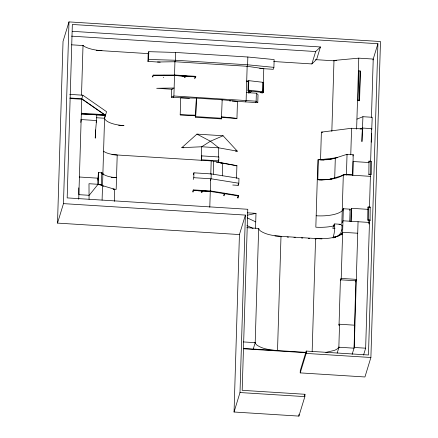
<?xml version="1.0" encoding="UTF-8"?>
<svg xmlns="http://www.w3.org/2000/svg" width="438" height="438" viewBox="0 0 438 438"><rect width="100%" height="100%" fill="white"/><g stroke="black" fill="none" stroke-linecap="round" stroke-linejoin="round"><path stroke-width="0.66" d="M368.008 220.309L368.117 206.971L370.181 207.097L370.072 220.434L368.008 220.309L368.117 206.971M368.867 174.472L368.977 161.135L371.035 161.266L370.986 174.319L370.931 174.603L368.867 174.472L368.922 174.187L370.986 174.319M370.931 174.603L371.035 161.266M352.886 175.244L353.055 161.518L369.245 162.536M369.475 207.694L370.449 174.39M346.42 175.069L347.038 154.307L353.231 154.702L352.634 175.452M347.033 154.849L347.038 154.307L334.583 158.31L329.332 159.47M351.128 221.617L351.364 208.302L368.084 209.353M369.229 220.09L368.977 224.048M96.803 114.696L96.612 120.488A18.15 1.599 -86.4 0 0 95.265 138.145L95.511 129.933M180.193 114.838L180.702 97.8L196.377 98.139L195.671 115.813L180.193 114.838L195.874 115.172M334.741 226.868L334.468 223.895L340.923 224.316L341.914 225.335M57.515 223.101L63.034 41.375L68.985 21.9L380.485 41.528L370.893 357.496L364.942 376.97L300.216 372.891L300.287 370.543L306.239 351.068L368.462 354.988L377.912 43.729L72.341 24.473L67.173 197.899L247.777 209.282L242.181 390.324L304.93 394.277L304.859 396.625L298.902 416.1L234.051 412.016L239.433 234.565L245.389 215.091L63.472 203.626L57.515 223.101L239.433 234.565M63.472 203.626L68.985 21.9M81.512 95.117L83.017 45.541L71.575 44.818M78.731 199.301L81.78 98.747L69.96 98.002M89.067 199.29L88.996 183.719L101.43 184.502A16.967 5.864 1.7 0 0 103.538 186.309M97.904 180.138L98.419 172.61L101.786 172.824A16.994 5.875 1.7 0 0 101.944 173.037L102.059 173.18A17.619 6.094 1.7 0 0 102.328 173.464L102.881 173.952M98.419 172.61L98.063 184.294L89.188 195.304L78.867 194.658L78.758 187.853M101.43 184.502L101.786 172.824M102.087 200.144L104.572 118.249L96.519 117.745M69.73 94.378L82.864 95.21L81.725 98.928L105.438 115.418L81.271 113.896L105.492 115.243L105.509 114.756L81.342 113.234M114.329 201.354L114.696 189.287L98.063 184.294L97.964 178.184L79.245 177.007M160.22 62.18L147.951 61.402L148.186 53.617L148.783 51.668L175.622 52.456L247.848 57.011L274.15 59.568L273.909 67.359L273.317 69.303L259.685 68.448M147.951 61.402L148.548 59.458L148.783 51.668M189.446 98.353L171.417 97.214L171.658 89.232L174.132 88.016L156.694 88.29L172.358 89.275M251.286 91.175L250.437 92.287L249.572 92.188L247.99 90.792L248.516 90.102L262.466 91.723L263.194 92.363L261.185 92.128L260.714 92.741L262.723 92.976L263.194 92.363L263.479 82.919L262.756 82.278L248.806 80.658L248.275 81.348L247.99 90.792L263.052 92.544L263.775 68.706L247.158 66.286L174.932 61.736L173.891 95.999L173.481 97.346M175.622 52.456L175.386 60.247L174.866 61.944M193.24 179.481L193.793 177.691L193.941 172.824L211.209 173.913L238.978 178.37L238.83 183.237L238.179 185.362L232.737 185.017M195.627 117.274L196.388 98.139L222.181 99.765L221.425 118.901L195.627 117.274L195.687 115.293M201.277 160.702L201.704 146.763L210.41 141.239L223.079 135.758L237.341 151.176L235.354 151.05M201.409 160.73L201.814 155.89L218.869 156.968L218.748 160.861L218.316 162.279L216.273 162.148M209.791 207.251L210.629 179.564M210.798 174.094L211.198 160.806L236.903 165.674L236.52 178.299M211.209 173.913L211.061 178.781L210.514 180.571M213.306 174.214L213.689 161.606M218.398 159.678L218.31 162.438L236.898 165.778L234.91 165.652M218.474 157.127L218.754 147.836L210.41 141.239L196.947 134.11L181.814 147.672L183.807 147.798M221.425 118.901L221.486 116.919M222.34 175.868L222.718 163.259L220.708 163.133M236.947 118.408L221.655 116.798L221.469 117.439L236.947 118.408L237.467 101.37L222.175 99.765L221.989 100.401M238.179 185.362L238.217 184.141M247.158 66.286L246.118 100.548L245.707 101.895M247.848 57.011L247.612 64.797L247.092 66.499M248.516 90.102L248.806 80.658M248.746 92.79L248.784 91.493M248.921 93.382L248.998 90.781M234.051 412.016L240.002 392.541L245.389 215.091M246.359 92.566L256.367 93.201L256.126 101.183L255.715 102.525M232.08 101.036L257.779 102.656L258.02 94.674L256.367 93.201M255.529 228.329L255.984 213.355L247.497 212.824M262.077 92.232L262.466 91.723L262.756 82.278L263.342 83.1M246.884 227.689L258.661 228.433L255.195 342.669L253.246 349.042M298.902 416.1L298.957 414.337M300.216 372.891L306.167 353.417L306.239 351.068M312.157 351.457L315.584 238.518C322.872 238.885 330.378 238.715 337.353 236.35A21.785 7.528 1.7 0 0 341.777 233.717L342.631 232.282L357.709 233.23M328.987 179.323L323.529 179.783L317.802 179.7L318.41 159.722L317.879 159.689L315.831 227.191A24.84 8.585 1.7 0 0 334.44 225.707L334.84 225.597L333.663 225.46L334.254 224.048M362.921 128.975L351.577 128.263L321.382 132.134L320.545 159.859L327.263 159.7M331.834 131.427L333.991 60.449L358.777 58.15L373.225 59.059L371.44 117.751M334.725 227.388L334.736 227.032M339.428 324.952L339.045 324.93L340.414 279.811A22.256 7.692 1.7 0 0 341.229 278.42L343.343 208.74L350.115 209.167L349.748 221.212M338.853 347.219L339.549 324.24L354.725 325.193L354.03 348.177L338.853 347.219L338.36 347.892A21.78 7.528 1.7 0 1 334.386 350.395L325.867 352.393M350.767 154.838L351.577 128.263M350.958 221.584L351.364 208.302M356.625 129.155L358.777 58.15M358.065 100.116L358.952 70.912L360.189 70.989L360.441 71.547L359.554 100.751L357.49 100.62L358.065 100.116L359.302 100.192L359.554 100.751M359.302 100.192L360.189 70.989M354.534 325.22L355.88 280.785L340.414 279.811M352.136 354.358L354.243 347.471L358.06 221.737M362.314 128.936L361.93 141.594L362.932 116.7L372.218 117.285L371.216 142.18M370.63 161.551L371.479 133.519M369.015 222.685L369.103 219.958M363.54 355.076L365.648 348.188L369.464 222.455L342.976 220.785L342.401 222.663M334.714 227.76L334.21 233.049L333.033 238.037M81.035 119.935L81.167 119.547L96.639 120.581M96.606 120.532L96.075 122.339M193.278 189.889L210.7 190.979L224.612 193.207L224.541 193.706L224.612 193.224L238.699 195.529M81.167 119.59L81.167 119.574A18.15 1.599 -86.4 0 0 80.806 122.405M152.654 76.743C154.439 76.124 150.99 78.49 153.13 75.161M238.031 197.943L237.555 197.735L238.042 197.921L238.688 195.797M341.897 229.474L341.996 225.942M184.995 75.862C186.473 77.011 183.955 73.464 184.48 77.542M368.977 161.135L368.916 161.425L370.981 161.551M370.181 207.097L370.121 207.388L368.057 207.256M370.072 220.434L370.126 220.15L368.062 220.018M201.748 192.567C205.11 189.15 200.161 191.023 202.296 190.776M341.728 230.547C340.978 234.325 337.134 237.38 333.318 237.111M333.636 225.554L332.803 228.39L335.01 228.548M193.191 189.988L192.611 191.882M82.941 45.782L83.017 45.541A23.647 8.174 1.7 0 0 101.944 50.704M104.326 118.627L105.509 114.756M104.458 118.627L106.576 111.701L82.864 95.21M103.456 151.614L103.571 151.236A16.967 5.864 1.7 0 0 117.209 154.986L116.163 189.38A16.967 5.864 1.7 0 1 113.015 189.074M184.973 77.696L185.498 75.977M194.614 78.78L195.293 76.568M195.386 78.035L195.841 76.551M193.388 174.614L193.941 172.824M201.381 157.308L201.814 155.89M193.098 192.063L193.634 190.311M201.25 192.419L201.803 190.607M246.441 81.786L246.714 80.888L248.707 81.178M223.615 195.698L224.322 193.382M224.108 195.852L224.82 193.53M237.549 197.757L238.184 195.682M273.684 61.528L311.878 63.932L315.667 51.542L320.446 46.965L72.33 31.328M320.446 46.965L316.658 59.354L311.878 63.932M372.946 59.957L377.912 43.729M342.954 175.83L343.321 174.642L370.422 176.35M352.836 155.988L353.231 154.702M362.078 129.708L362.587 128.055L371.873 128.635L371.599 129.522M342.768 210.618L343.343 208.74M341.509 223.533L341.87 222.34L343.321 174.631A24.835 8.585 1.7 0 1 317.271 179.668L317.802 179.7M341.837 234.877L342.631 232.282M349.732 210.415L350.115 209.167M304.53 395.574L304.93 394.277M340.633 280.364L341.229 278.42L356.313 279.367L355.519 281.962M369.081 223.709L369.464 222.455M337.178 353.017L339.007 347.274L338.722 347.274M163.254 77.312L163.708 77.307M339.521 324.284L339.045 324.93M262.367 82.793L262.756 82.278M358.377 71.416L358.952 70.912M153.174 75.09L174.937 75.018L195.775 76.338M101.605 172.786L101.977 172.802M101.961 172.868L101.594 172.846M101.249 184.464L101.627 184.486M101.605 184.546L101.249 184.529M171.417 97.214L173.891 95.999L256.126 101.183L257.779 102.656M210.678 191.477C209.824 190.88 211.559 190.968 210.678 191.477L193.492 190.415L210.645 191.488L238.25 195.901M356.926 119.136L362.932 116.7M360.184 129.029L362.587 128.055M343.501 175.227L330.372 179.186M344.235 174.992L346.431 174.286L352.623 174.674M82.864 45.486L83.165 45.497M83.132 45.601L82.886 45.59M104.419 118.2L104.726 118.205M104.693 118.315L104.441 118.304M102.727 173.897L103.034 173.902M103.034 174.001L102.738 174.001M258.508 228.379L258.814 228.39M258.803 228.488L258.519 228.483M343.189 208.685L343.496 208.691M343.485 208.795L343.211 208.789M341.076 278.365L341.383 278.371M341.35 278.48L341.098 278.469M340.26 279.756L340.561 279.767M340.534 279.871L340.271 279.86M255.042 342.615L255.343 342.625M255.338 342.724L255.064 342.724M339.395 324.186L339.702 324.197M339.691 324.295L339.406 324.29M338.892 324.876L339.193 324.886M339.16 324.991L338.892 324.974M338.7 347.164L339.001 347.175M193.519 190.41L199.257 190.76M247.426 215.222L255.984 213.355M339.034 224.475L340.589 224.283M330.789 179.104L334.703 178.063L335.311 158.091L329.557 159.437M331.035 178.983L328.949 179.416M330.591 179.065L328.73 179.443M329.595 159.35L327.295 159.613M337.315 157.707L319.477 159.788L324.054 160.078M328.883 159.531L318.41 159.722M328.276 179.503L318.869 179.766L322.302 179.98M174.959 75.5L175.184 75.221L174.866 75.018L174.921 75.5L195.452 76.814L174.921 75.517L153.437 75.566M181.814 147.672L201.704 146.763L218.754 147.836L237.341 151.176M157.494 62.004L174.932 61.736M148.548 59.458L175.386 60.247L247.612 64.797L273.909 67.359M71.498 36.151L315.667 51.542M333.991 60.449L336.691 60.619M315.344 59.634L334.44 60.838M96.355 50.348L148.876 53.66M181.896 75.944L195.386 76.798M246.605 81.528L248.609 81.654M229.392 100.866L230.716 100.954M69.949 98.49L81.764 99.234M195.824 116.639L221.623 118.265M321.382 132.134L322.74 132.216M118.693 125.279L124.009 125.613A21.807 7.539 1.7 0 1 104.572 118.249M196.947 134.11L223.079 135.758M201.699 159.788L218.748 160.861M111.931 154.652L211.198 160.91M234.899 165.548L236.903 165.674M193.793 177.691L211.061 178.781L238.83 183.237M111.247 177.363L116.519 177.697A16.962 5.864 1.7 0 1 102.059 173.18M101.162 185.548L102.525 185.63M113.349 189.2L114.696 189.287M274.922 235.956L321.974 238.918M280.336 236.657L281.7 236.739M287.147 237.084L288.505 237.172M293.953 237.511L295.316 237.599M301.443 237.987L302.8 238.069M308.248 238.414L309.611 238.502M315.059 238.841L316.417 238.929M354.243 347.471L365.648 348.188M243.418 341.93L255.195 342.669A21.774 7.528 1.7 0 0 257.287 345.385C263.26 349.228 270.613 349.962 277.522 350.575L280.993 236.339C274.079 235.726 266.726 234.992 260.752 231.149A21.774 7.528 1.7 0 1 258.661 228.433M243.435 348.424L306.25 352.382M243.512 348.79L306.146 352.738M306.167 353.417L370.893 357.496M240.002 392.541L304.859 396.625M247.344 217.889L255.726 221.885M246.955 225.543L253.054 228.455M335.103 237.38L334.763 237.199A24.835 8.585 1.7 0 0 342.636 232.282M81.78 98.747L105.492 115.243M102.711 173.815L102.399 173.536M262.466 91.723L263.057 92.544M341.925 225.302A3.099 0.92 -80.9 0 1 342.018 225.909M341.859 229.479A3.132 0.898 -82.3 0 1 341.695 230.514M343.337 209.178A24.835 8.585 1.7 0 1 316.176 215.764M103.795 151.849A21.807 7.539 1.7 0 1 103.571 151.236M163.883 75.248L164.398 75.336L163.883 75.248"/></g></svg>
